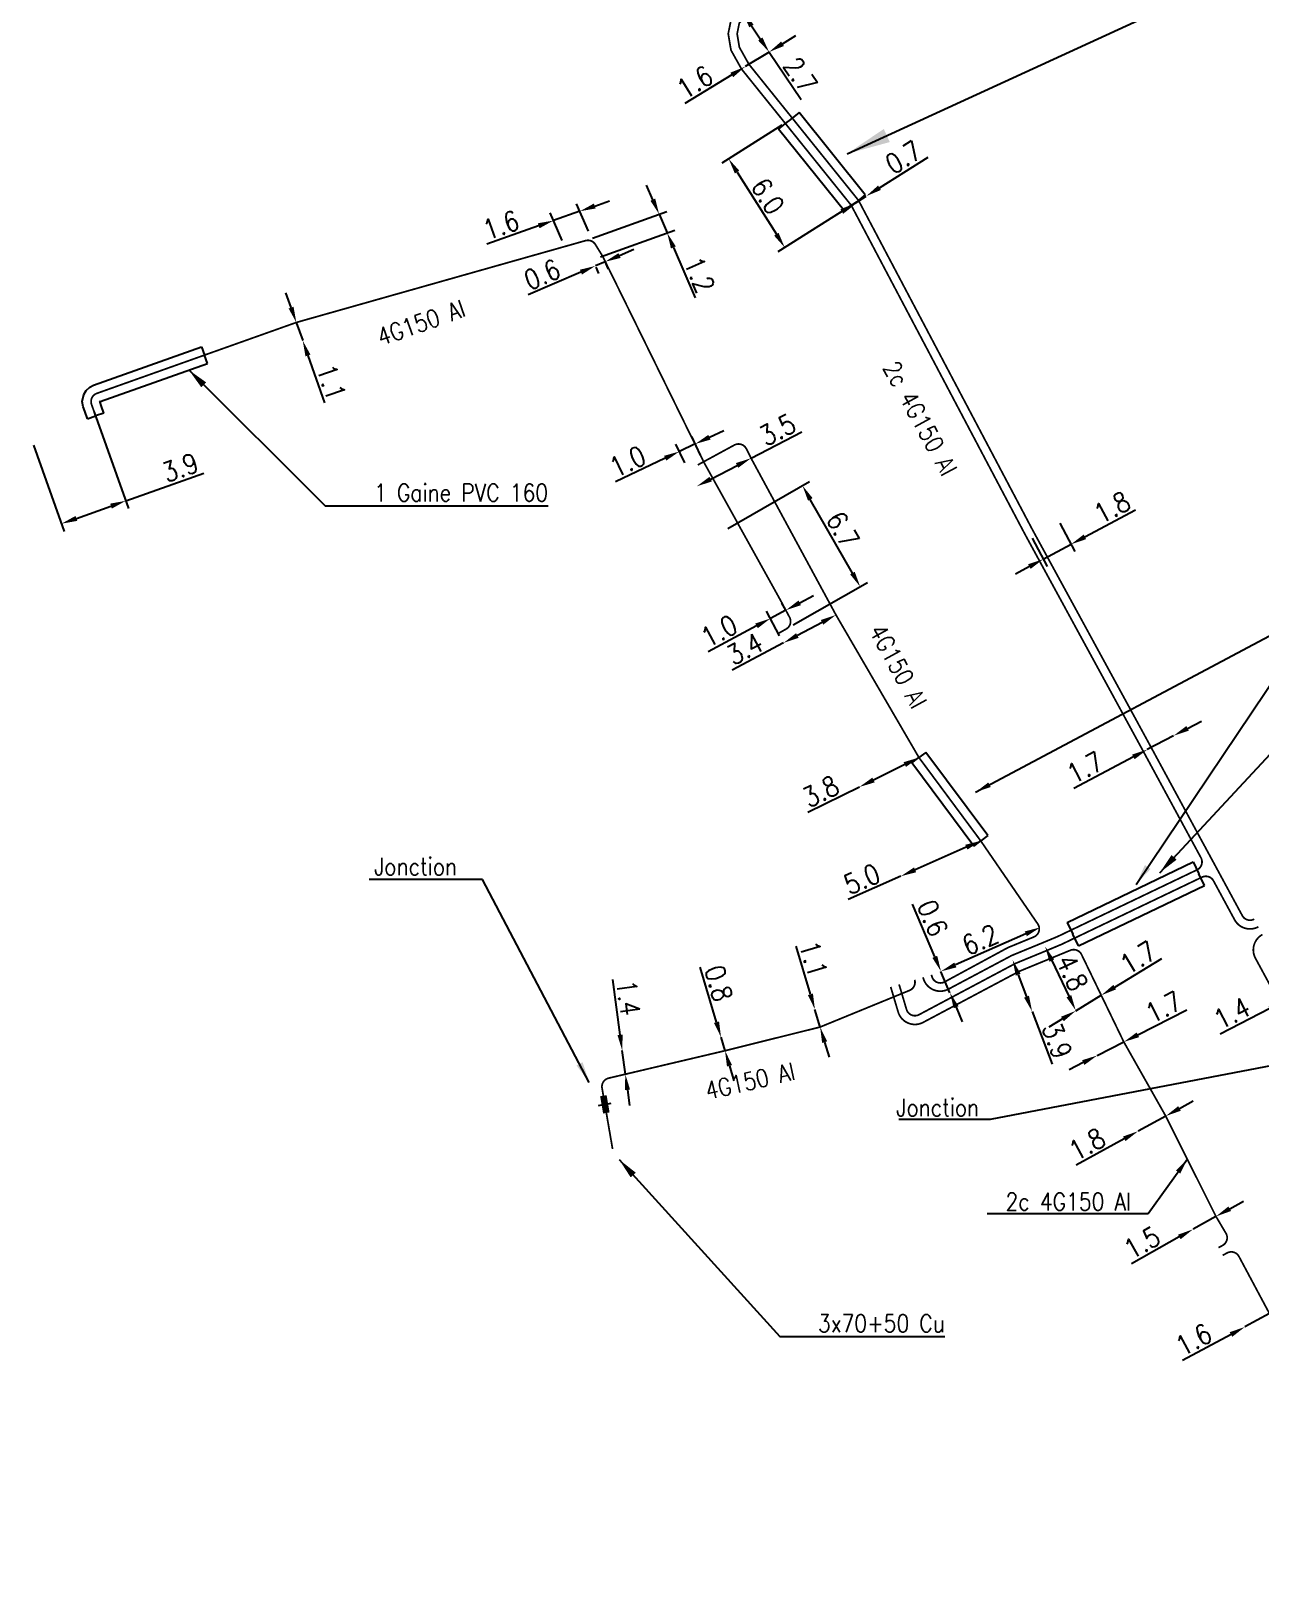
# Model space of a CAD drawing. Header units: millimetres. Extents: x 184994 to 186004, y 128000 to 129009.
# Drawn here: x 185249.5 to 185319.7, y 128114.7 to 128202.7 of the extents above; entities that cross this region are included whole.
import ezdxf
from ezdxf.enums import TextEntityAlignment as Align

# ---------------------------------------------------------------- set-up
doc = ezdxf.new("R2010")
doc.units = ezdxf.units.MM
doc.header["$PDMODE"] = 34
doc.linetypes.add('B_ST_Al', pattern=[2000, 1000, 1000])
doc.layers.get('0').update_dxf_attribs({"linetype": 'CONTINUOUS'})
doc.layers.get('Defpoints').update_dxf_attribs({"linetype": 'CONTINUOUS'})
for name, color, linetype in [('B_100', 3, 'CONTINUOUS'), ('B_110', 1, 'CONTINUOUS'), ('B_300', 7, 'CONTINUOUS'), ('B_400', 7, 'CONTINUOUS'), ('B_420', 7, 'CONTINUOUS')]:
    doc.layers.add(name, color=color, linetype=linetype)
doc.styles.get("Standard").update_dxf_attribs({"font": 'romans.shx', "width": 0.85})
doc.dimstyles.get("Standard").update_dxf_attribs({"dimtxt": 1.5, "dimasz": 1.2, "dimexe": 0.625, "dimexo": 0.625, "dimgap": 0.25, "dimtad": 1, "dimdec": 1, "dimzin": 0, "dimdsep": 46, "dimtxsty": 'Standard', "dimcen": -0.5, "dimadec": 0, "dimazin": 0, "dimtfac": 1, "dimtdec": 1, "dimtmove": 0, "dimatfit": 3, "dimfxl": 0, "dimtolj": 1, "dimtzin": 0, "dimarcsym": 0})

# ---------------------------------------------------------------- blocks, each defined once
blk = doc.blocks.new('*D387')
at = {"layer": 'B_110', "color": 0, "linetype": 'Continuous', "lineweight": -2, "transparency": 16777216}
for p, q in [((185253.11, 128180.885), (185255.068, 128175.381)), ((185249.636, 128179.013), (185251.393, 128174.074)), ((185254.91, 128175.822), (185259.367, 128177.407)), ((185252.084, 128174.817), (185254.062, 128175.521))]:
    blk.add_line(p, q, dxfattribs=at)
at = {"layer": 'B_110', "color": 0, "linetype": 'Continuous', "transparency": 16777216}
for points in [[(185254.012, 128175.662), (185254.113, 128175.379), (185254.91, 128175.822)], [(185252.034, 128174.958), (185252.134, 128174.676), (185251.236, 128174.515)]]:
    blk.add_solid(points, dxfattribs=at)
at = {"layer": 'Defpoints', "color": 0, "linetype": 'Continuous', "transparency": 16777216}
for p in [(185252.952, 128181.327), (185249.479, 128179.455), (185251.236, 128174.515)]:
    blk.add_point(p, dxfattribs=at)
at = {"layer": 'B_110', "color": 0, "linetype": 'Continuous', "transparency": 16777216, "insert": (185258.016, 128177.723), "char_height": 1.125, "attachment_point": 5, "rotation": 19.57952}
blk.add_mtext('\\A1;3.9', dxfattribs=at)
blk = doc.blocks.new('*D388')
at = {"layer": 'B_110', "color": 0, "linetype": 'Continuous', "lineweight": -2, "transparency": 16777216}
for p, q in [((185264.352, 128186.868), (185264.053, 128187.716)), ((185264.651, 128186.019), (185265.017, 128184.981)), ((185265.316, 128184.133), (185266.27, 128181.427))]:
    blk.add_line(p, q, dxfattribs=at)
at = {"layer": 'B_110', "color": 0, "linetype": 'Continuous', "transparency": 16777216}
for points in [[(185264.494, 128186.918), (185264.211, 128186.818), (185264.651, 128186.019)], [(185265.458, 128184.183), (185265.175, 128184.083), (185265.017, 128184.981)]]:
    blk.add_solid(points, dxfattribs=at)
at = {"layer": 'Defpoints', "color": 0, "linetype": 'Continuous', "transparency": 16777216}
for p in [(185264.651, 128186.019), (185265.017, 128184.981), (185265.017, 128184.981)]:
    blk.add_point(p, dxfattribs=at)
at = {"layer": 'B_110', "color": 0, "linetype": 'Continuous', "transparency": 16777216, "insert": (185266.65, 128182.605), "char_height": 1.125, "attachment_point": 5, "rotation": 289.42126}
blk.add_mtext('\\A1;1.1', dxfattribs=at)
blk = doc.blocks.new('*D389')
at = {"layer": 'B_110', "color": 0, "linetype": 'Continuous', "lineweight": -2, "transparency": 16777216}
for p, q in [((185285.024, 128193.039), (185284.669, 128193.866)), ((185281.567, 128190.841), (185285.822, 128192.371)), ((185285.38, 128192.212), (185285.842, 128191.137)), ((185282.03, 128189.766), (185286.284, 128191.296)), ((185286.197, 128190.31), (185287.438, 128187.424))]:
    blk.add_line(p, q, dxfattribs=at)
at = {"layer": 'B_110', "color": 0, "linetype": 'Continuous', "transparency": 16777216}
for points in [[(185285.162, 128193.098), (185284.886, 128192.979), (185285.38, 128192.212)], [(185286.335, 128190.369), (185286.059, 128190.251), (185285.842, 128191.137)]]:
    blk.add_solid(points, dxfattribs=at)
at = {"layer": 'Defpoints', "color": 0, "linetype": 'Continuous', "transparency": 16777216}
for p in [(185281.125, 128190.682), (185285.842, 128191.137), (185281.588, 128189.607)]:
    blk.add_point(p, dxfattribs=at)
at = {"layer": 'B_110', "color": 0, "linetype": 'Continuous', "transparency": 16777216, "insert": (185287.685, 128188.75), "char_height": 1.125, "attachment_point": 5, "rotation": 293.26343}
blk.add_mtext('\\A1;1.2', dxfattribs=at)
blk = doc.blocks.new('*D390')
at = {"layer": 'B_110', "color": 0, "linetype": 'Continuous', "lineweight": -2, "transparency": 16777216}
for p, q in [((185281.705, 128192.677), (185282.554, 128192.976)), ((185279.841, 128190.705), (185279.161, 128192.277)), ((185280.857, 128192.378), (185279.348, 128191.846)), ((185281.35, 128191.237), (185280.67, 128192.809)), ((185278.499, 128191.547), (185275.536, 128190.502))]:
    blk.add_line(p, q, dxfattribs=at)
at = {"layer": 'B_110', "color": 0, "linetype": 'Continuous', "transparency": 16777216}
for points in [[(185281.656, 128192.819), (185281.755, 128192.536), (185280.857, 128192.378)], [(185278.449, 128191.688), (185278.549, 128191.405), (185279.348, 128191.846)]]:
    blk.add_solid(points, dxfattribs=at)
at = {"layer": 'Defpoints', "color": 0, "linetype": 'Continuous', "transparency": 16777216}
for p in [(185279.348, 128191.846), (185281.536, 128190.806), (185280.027, 128190.274)]:
    blk.add_point(p, dxfattribs=at)
at = {"layer": 'B_110', "color": 0, "linetype": 'Continuous', "transparency": 16777216, "insert": (185276.344, 128191.582), "char_height": 1.125, "attachment_point": 5, "rotation": 19.42126}
blk.add_mtext('\\A1;1.6', dxfattribs=at)
blk = doc.blocks.new('*D391')
at = {"layer": 'B_110', "color": 0, "linetype": 'Continuous', "lineweight": -2, "transparency": 16777216}
for p, q in [((185282.292, 128189.489), (185281.74, 128189.252)), ((185283.118, 128189.845), (185283.945, 128190.2)), ((185280.914, 128188.896), (185277.902, 128187.601)), ((185281.773, 128189.177), (185281.926, 128188.821)), ((185282.324, 128189.414), (185282.477, 128189.058))]:
    blk.add_line(p, q, dxfattribs=at)
at = {"layer": 'B_110', "color": 0, "linetype": 'Continuous', "transparency": 16777216}
for points in [[(185283.059, 128189.982), (185283.178, 128189.707), (185282.292, 128189.489)], [(185280.854, 128189.034), (185280.973, 128188.759), (185281.74, 128189.252)]]:
    blk.add_solid(points, dxfattribs=at)
at = {"layer": 'Defpoints', "color": 0, "linetype": 'Continuous', "transparency": 16777216}
for p in [(185281.588, 128189.607), (185282.139, 128189.844), (185281.74, 128189.252)]:
    blk.add_point(p, dxfattribs=at)
at = {"layer": 'B_110', "color": 0, "linetype": 'Continuous', "transparency": 16777216, "insert": (185278.698, 128188.76), "char_height": 1.125, "attachment_point": 5, "rotation": 23.27044}
blk.add_mtext('\\A1;0.6', dxfattribs=at)
blk = doc.blocks.new('*D392')
at = {"layer": 'B_110', "color": 0, "linetype": 'Continuous', "lineweight": -2, "transparency": 16777216}
for p, q in [((185288.258, 128179.459), (185289.071, 128179.845)), ((185286.846, 128178.002), (185286.34, 128179.068)), ((185287.445, 128179.073), (185286.541, 128178.644)), ((185287.75, 128178.431), (185287.244, 128179.497)), ((185285.728, 128178.259), (185282.89, 128176.911))]:
    blk.add_line(p, q, dxfattribs=at)
at = {"layer": 'B_110', "color": 0, "linetype": 'Continuous', "transparency": 16777216}
for points in [[(185288.194, 128179.595), (185288.322, 128179.324), (185287.445, 128179.073)], [(185285.664, 128178.394), (185285.793, 128178.123), (185286.541, 128178.644)]]:
    blk.add_solid(points, dxfattribs=at)
at = {"layer": 'Defpoints', "color": 0, "linetype": 'Continuous', "transparency": 16777216}
for p in [(185286.541, 128178.644), (185287.047, 128177.578), (185287.951, 128178.007)]:
    blk.add_point(p, dxfattribs=at)
at = {"layer": 'B_110', "color": 0, "linetype": 'Continuous', "transparency": 16777216, "insert": (185283.581, 128178.07), "char_height": 1.125, "attachment_point": 5, "rotation": 25.39016}
blk.add_mtext('\\A1;1.0', dxfattribs=at)
blk = doc.blocks.new('*D393')
at = {"layer": 'B_110', "color": 0, "linetype": 'Continuous', "lineweight": -2, "transparency": 16777216}
for p, q in [((185293.416, 128169.992), (185294.21, 128170.416)), ((185292.266, 128168.111), (185291.519, 128169.51)), ((185292.622, 128169.568), (185291.74, 128169.097)), ((185292.616, 128169.579), (185292.401, 128169.981)), ((185290.946, 128168.673), (185288.175, 128167.192))]:
    blk.add_line(p, q, dxfattribs=at)
at = {"layer": 'B_110', "color": 0, "linetype": 'Continuous', "transparency": 16777216}
for points in [[(185293.345, 128170.124), (185293.486, 128169.859), (185292.622, 128169.568)], [(185290.875, 128168.805), (185291.017, 128168.54), (185291.74, 128169.097)]]:
    blk.add_solid(points, dxfattribs=at)
at = {"layer": 'Defpoints', "color": 0, "linetype": 'Continuous', "transparency": 16777216}
for p in [(185291.74, 128169.097), (185292.836, 128169.166), (185292.487, 128167.698)]:
    blk.add_point(p, dxfattribs=at)
at = {"layer": 'B_110', "color": 0, "linetype": 'Continuous', "transparency": 16777216, "insert": (185288.81, 128168.382), "char_height": 1.125, "attachment_point": 5, "rotation": 28.10591}
blk.add_mtext('\\A1;1.0', dxfattribs=at)
blk = doc.blocks.new('*D394')
at = {"layer": 'B_110', "color": 0, "linetype": 'Continuous', "lineweight": -2, "transparency": 16777216}
for p, q in [((185289.302, 128174.246), (185293.981, 128176.919)), ((185296.427, 128171.694), (185294.021, 128175.905)), ((185293.05, 128168.729), (185297.28, 128171.145))]:
    blk.add_line(p, q, dxfattribs=at)
at = {"layer": 'B_110', "color": 0, "linetype": 'Continuous', "transparency": 16777216}
for points in [[(185294.151, 128175.98), (185293.891, 128175.831), (185293.574, 128176.687)], [(185296.557, 128171.768), (185296.296, 128171.62), (185296.873, 128170.912)]]:
    blk.add_solid(points, dxfattribs=at)
at = {"layer": 'Defpoints', "color": 0, "linetype": 'Continuous', "transparency": 16777216}
for p in [(185293.574, 128176.687), (185288.895, 128174.013), (185292.643, 128168.496)]:
    blk.add_point(p, dxfattribs=at)
at = {"layer": 'B_110', "color": 0, "linetype": 'Continuous', "transparency": 16777216, "insert": (185295.875, 128174.172), "char_height": 1.125, "attachment_point": 5, "rotation": 299.73771}
blk.add_mtext('\\A1;6.7', dxfattribs=at)
blk = doc.blocks.new('*D444')
at = {"layer": 'B_100', "color": 0, "linetype": 'Continuous', "lineweight": -2, "transparency": 16777216}
for p, q in [((185321.05, 128129.782), (185321.842, 128130.209)), ((185320.258, 128129.354), (185318.85, 128128.593)), ((185318.059, 128128.165), (185315.294, 128126.672))]:
    blk.add_line(p, q, dxfattribs=at)
at = {"layer": 'B_100', "color": 0, "linetype": 'Continuous', "transparency": 16777216}
for points in [[(185320.979, 128129.913), (185321.121, 128129.65), (185320.258, 128129.354)], [(185317.987, 128128.297), (185318.13, 128128.033), (185318.85, 128128.593)]]:
    blk.add_solid(points, dxfattribs=at)
at = {"layer": 'Defpoints', "color": 0, "linetype": 'Continuous', "transparency": 16777216}
for p in [(185320.258, 128129.354), (185318.85, 128128.593), (185318.85, 128128.593)]:
    blk.add_point(p, dxfattribs=at)
at = {"layer": 'B_100', "color": 0, "linetype": 'Continuous', "transparency": 16777216, "insert": (185315.924, 128127.864), "char_height": 1.125, "attachment_point": 5, "rotation": 28.38352}
blk.add_mtext('\\A1;1.6', dxfattribs=at)
blk = doc.blocks.new('*D452')
at = {"layer": 'B_100', "color": 0, "linetype": 'Continuous', "lineweight": -2, "transparency": 16777216}
for p, q in [((185317.985, 128135.351), (185318.77, 128135.791)), ((185317.2, 128134.912), (185315.891, 128134.178)), ((185315.106, 128133.739), (185312.365, 128132.203))]:
    blk.add_line(p, q, dxfattribs=at)
at = {"layer": 'B_100', "color": 0, "linetype": 'Continuous', "transparency": 16777216}
for points in [[(185317.911, 128135.482), (185318.058, 128135.221), (185317.2, 128134.912)], [(185315.032, 128133.869), (185315.179, 128133.608), (185315.891, 128134.178)]]:
    blk.add_solid(points, dxfattribs=at)
at = {"layer": 'Defpoints', "color": 0, "linetype": 'Continuous', "transparency": 16777216}
for p in [(185315.891, 128134.178), (185317.2, 128134.912), (185317.2, 128134.912)]:
    blk.add_point(p, dxfattribs=at)
at = {"layer": 'B_100', "color": 0, "linetype": 'Continuous', "transparency": 16777216, "insert": (185312.976, 128133.405), "char_height": 1.125, "attachment_point": 5, "rotation": 29.25917}
blk.add_mtext('\\A1;1.5', dxfattribs=at)
blk = doc.blocks.new('*D453')
at = {"layer": 'B_100', "color": 0, "linetype": 'Continuous', "lineweight": -2, "transparency": 16777216}
for p, q in [((185315.117, 128141.085), (185315.906, 128141.518)), ((185314.328, 128140.651), (185312.75, 128139.785)), ((185311.961, 128139.352), (185309.207, 128137.839))]:
    blk.add_line(p, q, dxfattribs=at)
at = {"layer": 'B_100', "color": 0, "linetype": 'Continuous', "transparency": 16777216}
for points in [[(185315.044, 128141.216), (185315.189, 128140.953), (185314.328, 128140.651)], [(185311.889, 128139.483), (185312.033, 128139.22), (185312.75, 128139.785)]]:
    blk.add_solid(points, dxfattribs=at)
at = {"layer": 'Defpoints', "color": 0, "linetype": 'Continuous', "transparency": 16777216}
for p in [(185314.328, 128140.651), (185312.75, 128139.785), (185312.75, 128139.785)]:
    blk.add_point(p, dxfattribs=at)
at = {"layer": 'B_100', "color": 0, "linetype": 'Continuous', "transparency": 16777216, "insert": (185309.829, 128139.036), "char_height": 1.125, "attachment_point": 5, "rotation": 28.77205}
blk.add_mtext('\\A1;1.8', dxfattribs=at)
blk = doc.blocks.new('*D454')
at = {"layer": 'B_100', "color": 0, "linetype": 'Continuous', "lineweight": -2, "transparency": 16777216}
for p, q in [((185312.736, 128145.296), (185315.537, 128146.721)), ((185310.419, 128144.117), (185311.934, 128144.888)), ((185309.617, 128143.709), (185308.815, 128143.3))]:
    blk.add_line(p, q, dxfattribs=at)
at = {"layer": 'B_100', "color": 0, "linetype": 'Continuous', "transparency": 16777216}
for points in [[(185312.668, 128145.429), (185312.804, 128145.162), (185311.934, 128144.888)], [(185309.549, 128143.842), (185309.685, 128143.575), (185310.419, 128144.117)]]:
    blk.add_solid(points, dxfattribs=at)
at = {"layer": 'Defpoints', "color": 0, "linetype": 'Continuous', "transparency": 16777216}
for p in [(185311.934, 128144.888), (185310.419, 128144.117), (185310.419, 128144.117)]:
    blk.add_point(p, dxfattribs=at)
at = {"layer": 'B_100', "color": 0, "linetype": 'Continuous', "transparency": 16777216, "insert": (185314.197, 128146.881), "char_height": 1.125, "attachment_point": 5, "rotation": 26.96759}
blk.add_mtext('\\A1;1.7', dxfattribs=at)
blk = doc.blocks.new('*D455')
at = {"layer": 'B_100', "color": 0, "linetype": 'Continuous', "lineweight": -2, "transparency": 16777216}
for p, q in [((185311.414, 128148.022), (185314.098, 128149.655)), ((185309.193, 128146.669), (185310.645, 128147.553)), ((185310.889, 128147.153), (185310.889, 128147.153)), ((185308.425, 128146.201), (185307.656, 128145.733))]:
    blk.add_line(p, q, dxfattribs=at)
at = {"layer": 'B_100', "color": 0, "linetype": 'Continuous', "transparency": 16777216}
for points in [[(185311.336, 128148.15), (185311.492, 128147.893), (185310.645, 128147.553)], [(185308.347, 128146.329), (185308.503, 128146.073), (185309.193, 128146.669)]]:
    blk.add_solid(points, dxfattribs=at)
at = {"layer": 'Defpoints', "color": 0, "linetype": 'Continuous', "transparency": 16777216}
for p in [(185310.645, 128147.553), (185309.193, 128146.669), (185309.193, 128146.669)]:
    blk.add_point(p, dxfattribs=at)
at = {"layer": 'B_100', "color": 0, "linetype": 'Continuous', "transparency": 16777216, "insert": (185312.75, 128149.713), "char_height": 1.125, "attachment_point": 5, "rotation": 31.33573}
blk.add_mtext('\\A1;1.7', dxfattribs=at)
blk = doc.blocks.new('*D456')
at = {"layer": 'B_110', "color": 0, "linetype": 'Continuous', "lineweight": -2, "transparency": 16777216}
for p, q in [((185302.934, 128156.021), (185300.008, 128154.725)), ((185299.185, 128154.36), (185296.187, 128153.032))]:
    blk.add_line(p, q, dxfattribs=at)
at = {"layer": 'B_110', "color": 0, "linetype": 'Continuous', "transparency": 16777216}
for points in [[(185302.873, 128156.158), (185302.994, 128155.884), (185303.757, 128156.385)], [(185299.947, 128154.862), (185300.069, 128154.588), (185299.185, 128154.36)]]:
    blk.add_solid(points, dxfattribs=at)
at = {"layer": 'Defpoints', "color": 0, "linetype": 'Continuous', "transparency": 16777216}
for p in [(185303.757, 128156.385), (185299.185, 128154.36), (185299.185, 128154.36)]:
    blk.add_point(p, dxfattribs=at)
at = {"layer": 'B_110', "color": 0, "linetype": 'Continuous', "transparency": 16777216, "insert": (185296.971, 128154.2), "char_height": 1.125, "attachment_point": 5, "rotation": 23.89423}
blk.add_mtext('\\A1;5.0', dxfattribs=at)
blk = doc.blocks.new('*D457')
at = {"layer": 'B_110', "color": 0, "linetype": 'Continuous', "lineweight": -2, "transparency": 16777216}
for p, q in [((185299.421, 128160.747), (185297.629, 128159.86)), ((185296.822, 128159.462), (185293.883, 128158.009))]:
    blk.add_line(p, q, dxfattribs=at)
at = {"layer": 'B_110', "color": 0, "linetype": 'Continuous', "transparency": 16777216}
for points in [[(185299.355, 128160.881), (185299.488, 128160.612), (185300.228, 128161.146)], [(185297.562, 128159.995), (185297.695, 128159.726), (185296.822, 128159.462)]]:
    blk.add_solid(points, dxfattribs=at)
at = {"layer": 'Defpoints', "color": 0, "linetype": 'Continuous', "transparency": 16777216}
for p in [(185300.228, 128161.146), (185296.822, 128159.462), (185296.822, 128159.462)]:
    blk.add_point(p, dxfattribs=at)
at = {"layer": 'B_110', "color": 0, "linetype": 'Continuous', "transparency": 16777216, "insert": (185294.617, 128159.208), "char_height": 1.125, "attachment_point": 5, "rotation": 26.30741}
blk.add_mtext('\\A1;3.8', dxfattribs=at)
blk = doc.blocks.new('*D458')
at = {"layer": 'B_110', "color": 0, "linetype": 'Continuous', "lineweight": -2, "transparency": 16777216}
for p, q in [((185294.692, 128168.876), (185293.281, 128168.122)), ((185292.487, 128167.698), (185289.555, 128166.132))]:
    blk.add_line(p, q, dxfattribs=at)
at = {"layer": 'B_110', "color": 0, "linetype": 'Continuous', "transparency": 16777216}
for points in [[(185294.621, 128169.008), (185294.763, 128168.743), (185295.486, 128169.3)], [(185293.21, 128168.254), (185293.351, 128167.989), (185292.487, 128167.698)]]:
    blk.add_solid(points, dxfattribs=at)
at = {"layer": 'Defpoints', "color": 0, "linetype": 'Continuous', "transparency": 16777216}
for p in [(185295.486, 128169.3), (185292.487, 128167.698), (185292.487, 128167.698)]:
    blk.add_point(p, dxfattribs=at)
at = {"layer": 'B_110', "color": 0, "linetype": 'Continuous', "transparency": 16777216, "insert": (185290.271, 128167.364), "char_height": 1.125, "attachment_point": 5, "rotation": 28.10591}
blk.add_mtext('\\A1;3.4', dxfattribs=at)
blk = doc.blocks.new('*D459')
at = {"layer": 'B_110', "color": 0, "linetype": 'Continuous', "lineweight": -2, "transparency": 16777216}
blk.add_line((185306.331, 128151.069), (185302.309, 128149.287), dxfattribs=at)
at = {"layer": 'B_110', "color": 0, "linetype": 'Continuous', "transparency": 16777216}
for points in [[(185306.271, 128151.206), (185306.392, 128150.932), (185307.154, 128151.434)], [(185302.248, 128149.424), (185302.369, 128149.15), (185301.486, 128148.922)]]:
    blk.add_solid(points, dxfattribs=at)
at = {"layer": 'Defpoints', "color": 0, "linetype": 'Continuous', "transparency": 16777216}
for p in [(185307.154, 128151.434), (185301.486, 128148.922), (185301.486, 128148.922)]:
    blk.add_point(p, dxfattribs=at)
at = {"layer": 'B_110', "color": 0, "linetype": 'Continuous', "transparency": 16777216, "insert": (185303.728, 128150.736), "char_height": 1.125, "attachment_point": 5, "rotation": 23.89423}
blk.add_mtext('\\A1;6.2', dxfattribs=at)
blk = doc.blocks.new('*D460')
at = {"layer": 'B_110', "color": 0, "linetype": 'Continuous', "lineweight": -2, "transparency": 16777216}
for p, q in [((185290.635, 128178.26), (185293.545, 128179.77)), ((185288.327, 128177.063), (185289.836, 128177.846))]:
    blk.add_line(p, q, dxfattribs=at)
at = {"layer": 'B_110', "color": 0, "linetype": 'Continuous', "transparency": 16777216}
for points in [[(185289.767, 128177.979), (185289.905, 128177.713), (185290.635, 128178.26)], [(185288.258, 128177.196), (185288.396, 128176.93), (185287.528, 128176.649)]]:
    blk.add_solid(points, dxfattribs=at)
at = {"layer": 'Defpoints', "color": 0, "linetype": 'Continuous', "transparency": 16777216}
for p in [(185290.635, 128178.26), (185290.635, 128178.26), (185287.528, 128176.649)]:
    blk.add_point(p, dxfattribs=at)
at = {"layer": 'B_110', "color": 0, "linetype": 'Continuous', "transparency": 16777216, "insert": (185292.144, 128179.888), "char_height": 1.125, "attachment_point": 5, "rotation": 27.41708}
blk.add_mtext('\\A1;3.5', dxfattribs=at)
blk = doc.blocks.new('*D461')
at = {"layer": 'B_110', "color": 0, "linetype": 'Continuous', "lineweight": -2, "transparency": 16777216}
for p, q in [((185301.135, 128149.751), (185299.858, 128152.771)), ((185302.002, 128147.703), (185301.486, 128148.922)), ((185302.352, 128146.874), (185302.703, 128146.045))]:
    blk.add_line(p, q, dxfattribs=at)
at = {"layer": 'B_110', "color": 0, "linetype": 'Continuous', "transparency": 16777216}
for points in [[(185301.273, 128149.81), (185300.997, 128149.693), (185301.486, 128148.922)], [(185302.49, 128146.933), (185302.214, 128146.816), (185302.002, 128147.703)]]:
    blk.add_solid(points, dxfattribs=at)
at = {"layer": 'Defpoints', "color": 0, "linetype": 'Continuous', "transparency": 16777216}
for p in [(185301.486, 128148.922), (185301.486, 128148.922), (185302.002, 128147.703)]:
    blk.add_point(p, dxfattribs=at)
at = {"layer": 'B_110', "color": 0, "linetype": 'Continuous', "transparency": 16777216, "insert": (185301.012, 128151.968), "char_height": 1.125, "attachment_point": 5, "rotation": 292.93263}
blk.add_mtext('\\A1;0.6', dxfattribs=at)
blk = doc.blocks.new('*D462')
at = {"layer": 'B_110', "color": 0, "linetype": 'Continuous', "lineweight": -2, "transparency": 16777216}
for p, q in [((185305.899, 128148.732), (185306.375, 128147.475)), ((185306.694, 128146.633), (185307.838, 128143.609))]:
    blk.add_line(p, q, dxfattribs=at)
at = {"layer": 'B_110', "color": 0, "linetype": 'Continuous', "transparency": 16777216}
for points in [[(185306.039, 128148.786), (185305.759, 128148.679), (185305.58, 128149.574)], [(185306.515, 128147.528), (185306.235, 128147.422), (185306.694, 128146.633)]]:
    blk.add_solid(points, dxfattribs=at)
at = {"layer": 'Defpoints', "color": 0, "linetype": 'Continuous', "transparency": 16777216}
for p in [(185305.58, 128149.574), (185305.58, 128149.574), (185306.694, 128146.633)]:
    blk.add_point(p, dxfattribs=at)
at = {"layer": 'B_110', "color": 0, "linetype": 'Continuous', "transparency": 16777216, "insert": (185308.127, 128144.966), "char_height": 1.125, "attachment_point": 5, "rotation": 290.73422}
blk.add_mtext('\\A1;3.9', dxfattribs=at)
blk = doc.blocks.new('*D463')
at = {"layer": 'B_110', "color": 0, "linetype": 'Continuous', "lineweight": -2, "transparency": 16777216}
blk.add_line((185307.821, 128149.538), (185308.796, 128147.504), dxfattribs=at)
at = {"layer": 'B_110', "color": 0, "linetype": 'Continuous', "transparency": 16777216}
for points in [[(185307.957, 128149.603), (185307.686, 128149.473), (185307.433, 128150.35)], [(185308.931, 128147.568), (185308.66, 128147.439), (185309.184, 128146.692)]]:
    blk.add_solid(points, dxfattribs=at)
at = {"layer": 'Defpoints', "color": 0, "linetype": 'Continuous', "transparency": 16777216}
for p in [(185307.433, 128150.35), (185309.184, 128146.692), (185309.184, 128146.692)]:
    blk.add_point(p, dxfattribs=at)
at = {"layer": 'B_110', "color": 0, "linetype": 'Continuous', "transparency": 16777216, "insert": (185308.985, 128148.845), "char_height": 1.125, "attachment_point": 5, "rotation": 295.58628}
blk.add_mtext('\\A1;4.8', dxfattribs=at)
blk = doc.blocks.new('*D464')
at = {"layer": 'B_100', "color": 0, "linetype": 'Continuous', "lineweight": -2, "transparency": 16777216}
for p, q in [((185323.111, 128148.276), (185323.91, 128148.69)), ((185322.312, 128147.862), (185321.069, 128147.218)), ((185320.27, 128146.804), (185317.44, 128145.337))]:
    blk.add_line(p, q, dxfattribs=at)
at = {"layer": 'B_100', "color": 0, "linetype": 'Continuous', "transparency": 16777216}
for points in [[(185323.042, 128148.409), (185323.18, 128148.143), (185322.312, 128147.862)], [(185320.201, 128146.937), (185320.339, 128146.67), (185321.069, 128147.218)]]:
    blk.add_solid(points, dxfattribs=at)
at = {"layer": 'Defpoints', "color": 0, "linetype": 'Continuous', "transparency": 16777216}
for p in [(185322.312, 128147.862), (185321.069, 128147.218), (185321.069, 128147.218)]:
    blk.add_point(p, dxfattribs=at)
at = {"layer": 'B_100', "color": 0, "linetype": 'Continuous', "transparency": 16777216, "insert": (185318.11, 128146.529), "char_height": 1.125, "attachment_point": 5, "rotation": 27.39106}
blk.add_mtext('\\A1;1.4', dxfattribs=at)
blk = doc.blocks.new('*D469')
at = {"layer": 'B_100', "color": 0, "linetype": 'Continuous', "lineweight": -2, "transparency": 16777216}
for p, q in [((185315.577, 128162.815), (185316.373, 128163.235)), ((185314.781, 128162.396), (185313.277, 128161.603)), ((185312.481, 128161.184), (185309.069, 128159.386))]:
    blk.add_line(p, q, dxfattribs=at)
at = {"layer": 'B_100', "color": 0, "linetype": 'Continuous', "transparency": 16777216}
for points in [[(185315.507, 128162.948), (185315.647, 128162.683), (185314.781, 128162.396)], [(185312.411, 128161.316), (185312.551, 128161.051), (185313.277, 128161.603)]]:
    blk.add_solid(points, dxfattribs=at)
at = {"layer": 'Defpoints', "color": 0, "linetype": 'Continuous', "transparency": 16777216}
for p in [(185314.781, 128162.396), (185314.781, 128162.396), (185313.277, 128161.603)]:
    blk.add_point(p, dxfattribs=at)
at = {"layer": 'B_100', "color": 0, "linetype": 'Continuous', "transparency": 16777216, "insert": (185309.711, 128160.572), "char_height": 1.125, "attachment_point": 5, "rotation": 27.78632}
blk.add_mtext('\\A1;1.7', dxfattribs=at)
blk = doc.blocks.new('*D470')
at = {"layer": 'B_100', "color": 0, "linetype": 'Continuous', "lineweight": -2, "transparency": 16777216}
for p, q in [((185308.276, 128174.538), (185309.14, 128172.925)), ((185309.712, 128173.763), (185312.604, 128175.313)), ((185306.689, 128173.688), (185307.553, 128172.075)), ((185307.332, 128172.488), (185308.918, 128173.338)), ((185306.538, 128172.063), (185305.745, 128171.638))]:
    blk.add_line(p, q, dxfattribs=at)
at = {"layer": 'B_100', "color": 0, "linetype": 'Continuous', "transparency": 16777216}
for points in [[(185309.641, 128173.895), (185309.782, 128173.631), (185308.918, 128173.338)], [(185306.467, 128172.195), (185306.609, 128171.931), (185307.332, 128172.488)]]:
    blk.add_solid(points, dxfattribs=at)
at = {"layer": 'Defpoints', "color": 0, "linetype": 'Continuous', "transparency": 16777216}
for p in [(185308.054, 128174.951), (185306.468, 128174.101), (185308.918, 128173.338)]:
    blk.add_point(p, dxfattribs=at)
at = {"layer": 'B_100', "color": 0, "linetype": 'Continuous', "transparency": 16777216, "insert": (185311.261, 128175.444), "char_height": 1.125, "attachment_point": 5, "rotation": 28.18158}
blk.add_mtext('\\A1;1.8', dxfattribs=at)
blk = doc.blocks.new('*D471')
at = {"layer": 'B_100', "color": 0, "linetype": 'Continuous', "lineweight": -2, "transparency": 16777216}
for p, q in [((185297.974, 128193.719), (185300.746, 128195.47)), ((185296.579, 128192.838), (185297.213, 128193.239)), ((185295.818, 128192.358), (185295.057, 128191.877))]:
    blk.add_line(p, q, dxfattribs=at)
at = {"layer": 'B_100', "color": 0, "linetype": 'Continuous', "transparency": 16777216}
for points in [[(185297.894, 128193.846), (185298.054, 128193.592), (185297.213, 128193.239)], [(185295.737, 128192.484), (185295.898, 128192.231), (185296.579, 128192.838)]]:
    blk.add_solid(points, dxfattribs=at)
at = {"layer": 'Defpoints', "color": 0, "linetype": 'Continuous', "transparency": 16777216}
for p in [(185297.213, 128193.239), (185297.213, 128193.239), (185296.579, 128192.838)]:
    blk.add_point(p, dxfattribs=at)
at = {"layer": 'B_100', "color": 0, "linetype": 'Continuous', "transparency": 16777216, "insert": (185299.34, 128195.469), "char_height": 1.125, "attachment_point": 5, "rotation": 32.27508}
blk.add_mtext('\\A1;0.7', dxfattribs=at)
blk = doc.blocks.new('*D472')
at = {"layer": 'B_100', "color": 0, "linetype": 'Continuous', "lineweight": -2, "transparency": 16777216}
for p, q in [((185292.433, 128201.951), (185293.2, 128202.422)), ((185291.666, 128201.48), (185290.302, 128200.643)), ((185289.535, 128200.172), (185286.858, 128198.528))]:
    blk.add_line(p, q, dxfattribs=at)
at = {"layer": 'B_100', "color": 0, "linetype": 'Continuous', "transparency": 16777216}
for points in [[(185292.355, 128202.079), (185292.511, 128201.823), (185291.666, 128201.48)], [(185289.457, 128200.3), (185289.614, 128200.044), (185290.302, 128200.643)]]:
    blk.add_solid(points, dxfattribs=at)
at = {"layer": 'Defpoints', "color": 0, "linetype": 'Continuous', "transparency": 16777216}
for p in [(185291.666, 128201.48), (185291.666, 128201.48), (185290.302, 128200.643)]:
    blk.add_point(p, dxfattribs=at)
at = {"layer": 'B_100', "color": 0, "linetype": 'Continuous', "transparency": 16777216, "insert": (185287.421, 128199.754), "char_height": 1.125, "attachment_point": 5, "rotation": 31.54259}
blk.add_mtext('\\A1;1.6', dxfattribs=at)
blk = doc.blocks.new('*D473')
at = {"layer": 'B_100', "color": 0, "linetype": 'Continuous', "lineweight": -2, "transparency": 16777216}
for p, q in [((185290.661, 128202.973), (185291.163, 128202.227)), ((185291.666, 128201.48), (185293.497, 128198.76))]:
    blk.add_line(p, q, dxfattribs=at)
at = {"layer": 'B_100', "color": 0, "linetype": 'Continuous', "transparency": 16777216}
for points in [[(185290.785, 128203.057), (185290.536, 128202.889), (185290.158, 128203.72)], [(185291.288, 128202.31), (185291.039, 128202.143), (185291.666, 128201.48)]]:
    blk.add_solid(points, dxfattribs=at)
at = {"layer": 'Defpoints', "color": 0, "linetype": 'Continuous', "transparency": 16777216}
for p in [(185290.158, 128203.72), (185291.666, 128201.48), (185291.666, 128201.48)]:
    blk.add_point(p, dxfattribs=at)
at = {"layer": 'B_100', "color": 0, "linetype": 'Continuous', "transparency": 16777216, "insert": (185293.455, 128200.165), "char_height": 1.125, "attachment_point": 5, "rotation": 303.9423}
blk.add_mtext('\\A1;2.7', dxfattribs=at)
blk = doc.blocks.new('*D481')
at = {"layer": 'B_100', "color": 0, "linetype": 'Continuous', "lineweight": -2, "transparency": 16777216}
for p, q in [((185292.396, 128197.293), (185288.96, 128195.123)), ((185289.837, 128194.613), (185292.08, 128191.062)), ((185296.816, 128192.988), (185292.164, 128190.05))]:
    blk.add_line(p, q, dxfattribs=at)
at = {"layer": 'B_100', "color": 0, "linetype": 'Continuous', "transparency": 16777216}
for points in [[(185289.964, 128194.693), (185289.71, 128194.533), (185289.357, 128195.374)], [(185292.207, 128191.142), (185291.953, 128190.981), (185292.561, 128190.301)]]:
    blk.add_solid(points, dxfattribs=at)
at = {"layer": 'Defpoints', "color": 0, "linetype": 'Continuous', "transparency": 16777216}
for p in [(185292.792, 128197.543), (185297.213, 128193.239), (185292.561, 128190.301)]:
    blk.add_point(p, dxfattribs=at)
at = {"layer": 'B_100', "color": 0, "linetype": 'Continuous', "transparency": 16777216, "insert": (185291.593, 128193.238), "char_height": 1.125, "attachment_point": 5, "rotation": 302.27508}
blk.add_mtext('\\A1;6.0', dxfattribs=at)
blk = doc.blocks.new('*D547')
at = {"layer": 'B_110', "color": 0, "linetype": 'Continuous', "lineweight": -2, "transparency": 16777216}
for p, q in [((185283.152, 128145.293), (185282.731, 128148.453)), ((185283.452, 128143.043), (185283.271, 128144.401)), ((185283.571, 128142.151), (185283.689, 128141.259))]:
    blk.add_line(p, q, dxfattribs=at)
at = {"layer": 'B_110', "color": 0, "linetype": 'Continuous', "transparency": 16777216}
for points in [[(185283.301, 128145.313), (185283.004, 128145.273), (185283.271, 128144.401)], [(185283.719, 128142.171), (185283.422, 128142.131), (185283.452, 128143.043)]]:
    blk.add_solid(points, dxfattribs=at)
at = {"layer": 'Defpoints', "color": 0, "linetype": 'Continuous', "transparency": 16777216}
for p in [(185283.271, 128144.401), (185283.271, 128144.401), (185283.452, 128143.043)]:
    blk.add_point(p, dxfattribs=at)
at = {"layer": 'B_110', "color": 0, "linetype": 'Continuous', "transparency": 16777216, "insert": (185283.626, 128147.418), "char_height": 1.125, "attachment_point": 5, "rotation": 277.5848}
blk.add_mtext('\\A1;1.4', dxfattribs=at)
blk = doc.blocks.new('*D548')
at = {"layer": 'B_110', "color": 0, "linetype": 'Continuous', "lineweight": -2, "transparency": 16777216}
for p, q in [((185288.663, 128146.016), (185287.729, 128149.159)), ((185289.147, 128144.386), (185288.919, 128145.153)), ((185289.403, 128143.523), (185289.659, 128142.661))]:
    blk.add_line(p, q, dxfattribs=at)
at = {"layer": 'B_110', "color": 0, "linetype": 'Continuous', "transparency": 16777216}
for points in [[(185288.806, 128146.058), (185288.519, 128145.973), (185288.919, 128145.153)], [(185289.547, 128143.566), (185289.259, 128143.481), (185289.147, 128144.386)]]:
    blk.add_solid(points, dxfattribs=at)
at = {"layer": 'Defpoints', "color": 0, "linetype": 'Continuous', "transparency": 16777216}
for p in [(185288.919, 128145.153), (185288.919, 128145.153), (185289.147, 128144.386)]:
    blk.add_point(p, dxfattribs=at)
at = {"layer": 'B_110', "color": 0, "linetype": 'Continuous', "transparency": 16777216, "insert": (185288.787, 128148.232), "char_height": 1.125, "attachment_point": 5, "rotation": 286.54668}
blk.add_mtext('\\A1;0.8', dxfattribs=at)
blk = doc.blocks.new('*D549')
at = {"layer": 'B_110', "color": 0, "linetype": 'Continuous', "lineweight": -2, "transparency": 16777216}
for p, q in [((185294.027, 128147.61), (185293.21, 128150.36)), ((185294.582, 128145.74), (185294.283, 128146.747)), ((185294.839, 128144.878), (185295.095, 128144.015))]:
    blk.add_line(p, q, dxfattribs=at)
at = {"layer": 'B_110', "color": 0, "linetype": 'Continuous', "transparency": 16777216}
for points in [[(185294.171, 128147.652), (185293.883, 128147.567), (185294.283, 128146.747)], [(185294.982, 128144.92), (185294.695, 128144.835), (185294.582, 128145.74)]]:
    blk.add_solid(points, dxfattribs=at)
at = {"layer": 'Defpoints', "color": 0, "linetype": 'Continuous', "transparency": 16777216}
for p in [(185294.283, 128146.747), (185294.283, 128146.747), (185294.582, 128145.74)]:
    blk.add_point(p, dxfattribs=at)
at = {"layer": 'B_110', "color": 0, "linetype": 'Continuous', "transparency": 16777216, "insert": (185294.209, 128149.63), "char_height": 1.125, "attachment_point": 5, "rotation": 286.54813}
blk.add_mtext('\\A1;1.1', dxfattribs=at)
blk = doc.blocks.new('B_300_04')
at = {"color": 0, "linetype": 'Continuous'}
blk.add_line((0, 0.375), (0, -0.375), dxfattribs=at)
blk.add_solid([(-0.5, 0.188), (-0.5, -0.188), (0.5, 0.188), (0.5, -0.188)], dxfattribs=at)
at = {"color": 0, "linetype": 'Continuous', "width": 0.75, "flags": 3}
for tag, p in [('DEF_LEG', (0, -4.25)), ('DEF_COUP', (0.041, -6.327)), ('DEF_TYPE', (0, -8.25))]:
    blk.add_attdef(tag, text='', height=1.2, dxfattribs=at).set_placement(p, align=Align.MIDDLE)

msp = doc.modelspace()

# ---------------------------------------------------------------- linework, layer by layer
at = {"layer": 'B_100', "linetype": 'B_ST_Al', "const_width": 0.1, "flags": 128}
for points in [[(185299.047, 128207.771, 0.33976), (185298.453, 128207.909), (185297.551, 128207.498), (185290.316, 128203.521), (185289.961, 128203.129), (185289.839, 128202.516), (185289.969, 128201.75), (185290.51, 128200.783), (185296.777, 128192.994), (185306.688, 128174.219), (185313.497, 128161.723), (185318.704, 128152.109, 0.414778), (185319.383, 128151.908), (185319.36, 128151.896)], [(185299.093, 128148.176), (185299.518, 128146.745, 0.474053), (185300.232, 128146.446), (185305.739, 128149.375), (185307.492, 128150.097), (185308.378, 128150.467), (185316.403, 128154.309, -0.399691), (185317.059, 128154.097), (185318.264, 128151.871, 0.414778), (185319.621, 128151.469), (185319.599, 128151.456)], [(185319.838, 128151.017), (185319.856, 128151.027, 0.41365), (185319.455, 128149.672), (185320.849, 128147.099), (185321.63, 128146.307), (185322.538, 128145.567), (185324.129, 128144.297), (185325.141, 128142.732, 0.420849), (185325.842, 128142.59), (185328.502, 128144.397), (185331.379, 128146.302)], [(185298.614, 128148.034), (185299.039, 128146.603, 0.474053), (185300.467, 128146.005), (185305.952, 128148.922), (185307.682, 128149.634), (185308.879, 128150.127, -0.396844), (185309.519, 128149.882), (185310.645, 128147.553), (185311.934, 128144.888), (185314.328, 128140.651), (185317.2, 128134.912), (185317.769, 128133.948, -0.424666), (185317.578, 128133.255), (185317.343, 128133.127)], [(185317.582, 128132.688), (185317.834, 128132.825, -0.416563), (185318.514, 128132.621), (185320.258, 128129.354), (185327.123, 128116.492), (185329.536, 128111.442), (185329.603, 128111.195), (185329.616, 128110.884), (185329.576, 128110.392), (185329.51, 128110.008), (185329.418, 128109.619), (185329.154, 128109.094), (185328.72, 128108.655), (185328.174, 128108.223), (185321.989, 128103.34), (185322.061, 128103.396, -0.404867), (185321.369, 128103.466), (185320.26, 128104.783)]]:
    msp.add_lwpolyline(points, format="xyb", dxfattribs=at)
at = {"layer": 'B_110', "linetype": 'B_ST_Al', "flags": 128}
for points in [[(185300.462, 128148.583, 0.1, 0.1, 0), (185300.462, 128148.583, 0.1, 0.1, 0), (185300.485, 128148.505, 0.1, 0.1, 0.474053), (185301.914, 128147.907, 0.1, 0.1, 0), (185305.526, 128149.828, 0.1, 0.1, 0), (185307.302, 128150.559, 0.1, 0.1, 0), (185308.162, 128150.918, 0.1, 0.1, 0), (185308.907, 128151.274, 0.1, 0.1, 0), (185316.12, 128154.728, 0.1, 0.1, 0.428886), (185316.343, 128155.417, 0.1, 0.1, 0), (185313.057, 128161.484, 0.1, 0.1, 0), (185306.247, 128173.983, 0.1, 0.1, 0), (185296.358, 128192.718, 0.1, 0.1, 0), (185292.6, 128197.389, 0.1, 0.1, 0), (185290.094, 128200.502, 0.1, 0.1, 0), (185289.49, 128201.581, 0.1, 0.1, 0), (185289.33, 128202.524, 0.1, 0.1, 0), (185289.498, 128203.362, 0.1, 0.1, 0), (185290.001, 128203.919, 0.1, 0.1, 0), (185297.327, 128207.946, 0.1, 0.1, 0), (185301.822, 128209.988, 0.1, 0.1, 0.405846), (185302.076, 128210.637, 0.1, 0.1, 0), (185298.001, 128220.333, 0.1, 0.1, 0), (185295.481, 128226.068, 0.1, 0.1, 0), (185292.501, 128232.05, 0.1, 0.1, 0), (185290.191, 128237.587, 0.1, 0.1, 0), (185287.937, 128242.991, 0.1, 0.1, -0.385079), (185288.385, 128244.256, 0.1, 0.1, 0), (185289.234, 128244.715, 0, 0, 0)], [(185253.184, 128180.676, 0.1, 0.1, 0), (185252.952, 128181.327, 0.1, 0.1, -0.414214), (185253.256, 128181.966, 0.1, 0.1, 0), (185259.402, 128184.152, 0.1, 0.1, 0), (185264.651, 128186.019, 0.1, 0.1, 0), (185281.177, 128190.697, 0.1, 0.1, -0.335018), (185281.738, 128190.478, 0.1, 0.1, 0), (185282.153, 128189.807, 0.1, 0.1, 0), (185287.942, 128178.022, 0.1, 0.1, 0), (185292.353, 128170.071, 0.1, 0.1, 0), (185292.836, 128169.166, 0.1, 0.1, -0.405896), (185292.643, 128168.496, 0.1, 0.1, 0), (185292.193, 128168.239, 0, 0, 0)], [(185282.723, 128138.767, 0.1, 0.1, 0), (185282.281, 128141.321, 0.1, 0.1, 0), (185282.121, 128142.247, 0.1, 0.1, -0.396623), (185282.499, 128142.818, 0.1, 0.1, 0), (185289.147, 128144.386, 0.1, 0.1, 0), (185294.582, 128145.74, 0.1, 0.1, 0), (185299.695, 128147.836, 0.1, 0.1, 0.381052), (185299.984, 128148.435, 0.1, 0.1, 0), (185299.983, 128148.44, 0, 0, 0)]]:
    msp.add_lwpolyline(points, format="xyseb", dxfattribs=at)
at = {"layer": 'B_110', "linetype": 'B_ST_Al', "const_width": 0.1, "flags": 128}
msp.add_lwpolyline([(185287.589, 128177.873), (185289.68, 128179.011, -0.423933), (185290.366, 128178.796), (185290.635, 128178.26), (185295.486, 128169.3), (185300.228, 128161.146), (185303.757, 128156.385), (185307.016, 128151.636, -0.477365), (185306.794, 128150.89), (185305.313, 128150.281), (185301.691, 128148.319, -0.476366), (185300.974, 128148.617), (185300.942, 128148.725)], format="xyb", dxfattribs=at)
at = {"layer": 'B_400', "color": 7, "linetype": 'CONTINUOUS'}
for p, q in [((185253.06, 128182.427), (185259.235, 128184.623)), ((185259.235, 128184.623), (185259.402, 128184.152)), ((185253.452, 128181.505), (185259.57, 128183.681)), ((185259.57, 128183.681), (185259.402, 128184.152)), ((185252.862, 128182.328), (185253.06, 128182.427)), ((185252.414, 128181.508), (185252.503, 128181.901)), ((185252.503, 128181.901), (185252.641, 128182.125)), ((185252.641, 128182.125), (185252.862, 128182.328)), ((185252.467, 128181.2), (185252.414, 128181.508)), ((185252.559, 128180.94), (185252.467, 128181.2)), ((185252.713, 128180.508), (185252.559, 128180.94)), ((185252.713, 128180.508), (185253.184, 128180.676)), ((185253.655, 128180.843), (185253.184, 128180.676)), ((185253.441, 128181.517), (185253.419, 128181.482)), ((185253.419, 128181.482), (185253.435, 128181.496)), ((185253.433, 128181.482), (185253.441, 128181.517)), ((185253.438, 128181.454), (185253.433, 128181.482)), ((185253.435, 128181.496), (185253.452, 128181.505)), ((185253.501, 128181.275), (185253.438, 128181.454)), ((185253.655, 128180.843), (185253.501, 128181.275)), ((185308.691, 128151.725), (185315.904, 128155.179)), ((185315.904, 128155.179), (185316.228, 128154.503)), ((185316.551, 128153.826), (185316.228, 128154.503)), ((185309.339, 128150.373), (185316.551, 128153.826)), ((185308.691, 128151.725), (185309.015, 128151.049)), ((185309.339, 128150.373), (185309.015, 128151.049))]:
    msp.add_line(p, q, dxfattribs=at)
at = {"layer": 'B_420', "color": 7, "linetype": 'CONTINUOUS'}
for p, q in [((185292.208, 128197.073), (185292.792, 128197.543)), ((185293.377, 128198.014), (185292.792, 128197.543)), ((185297.163, 128193.308), (185293.377, 128198.014)), ((185295.994, 128192.368), (185292.208, 128197.073)), ((185297.163, 128193.308), (185296.579, 128192.838)), ((185295.994, 128192.368), (185296.579, 128192.838)), ((185300.63, 128161.443), (185300.228, 128161.146)), ((185304.158, 128156.683), (185300.63, 128161.443)), ((185299.827, 128160.848), (185300.228, 128161.146)), ((185303.355, 128156.088), (185299.827, 128160.848)), ((185303.355, 128156.088), (185303.757, 128156.385)), ((185304.158, 128156.683), (185303.757, 128156.385)), ((185308.691, 128151.725), (185315.904, 128155.179)), ((185315.904, 128155.179), (185316.228, 128154.503)), ((185316.551, 128153.826), (185316.228, 128154.503)), ((185309.339, 128150.373), (185316.551, 128153.826)), ((185308.691, 128151.725), (185309.015, 128151.049)), ((185309.339, 128150.373), (185309.015, 128151.049))]:
    msp.add_line(p, q, dxfattribs=at)

# ---------------------------------------------------------------- block references
at = {"layer": 'B_300', "rotation": 99.80804709252828}
msp.add_blockref('B_300_04', (185282.281, 128141.321), dxfattribs=at)

# ---------------------------------------------------------------- texts
at = {"layer": 'B_100', "linetype": 'B_ST_Al', "width": 0.85}
msp.add_text('2c 4G150 Al', height=1, rotation=298.65117, dxfattribs=at).set_placement((185300.294, 128180.537), align=Align.MIDDLE)
at = {"layer": 'B_100', "linetype": 'Continuous', "insert": (185312.349, 128135.254), "char_height": 1, "attachment_point": 9}
msp.add_mtext('2c 4G150 Al', dxfattribs=at)
at = {"layer": 'B_110', "linetype": 'B_ST_Al', "width": 0.85}
for rotation, p in [(19.42126, (185271.785, 128186.007)), (298.65117, (185299.038, 128166.36)), (12.9391, (185290.579, 128142.653))]:
    msp.add_text('4G150 Al', height=1, rotation=rotation, dxfattribs=at).set_placement(p, align=Align.MIDDLE)
at = {"layer": 'B_110', "linetype": 'Continuous', "insert": (185301.712, 128128.805), "char_height": 1, "attachment_point": 6}
msp.add_mtext('3x70+50 Cu', dxfattribs=at)
at = {"layer": 'B_300', "linetype": 'Continuous', "char_height": 1}
for insert, attachment_point in [((185273.835, 128154.921), 6), ((185298.934, 128140.644), 7)]:
    msp.add_mtext('Jonction', dxfattribs=dict(at, insert=insert, attachment_point=attachment_point))
at = {"layer": 'B_400', "insert": (185279.037, 128176.291), "char_height": 1, "attachment_point": 6}
msp.add_mtext('1 Gaine PVC 160', dxfattribs=at)

# ---------------------------------------------------------------- dimensions: what is measured, and where the dimension line sits
at = {"layer": 'B_100', "linetype": 'Continuous'}
for base, p1, p2, angle, picture, middle in [((185291.666, 128201.48), (185290.158, 128203.72), (185291.666, 128201.48), 123.9423, '*D473', (185292.833, 128199.747)), ((185291.666, 128201.48), (185290.302, 128200.643), (185291.666, 128201.48), 211.54259, '*D472', (185287.813, 128199.115)), ((185292.561, 128190.301), (185292.792, 128197.543), (185297.213, 128193.239), 122.27508, '*D481', (185290.959, 128192.837)), ((185297.2126626, 128193.2387332), (185296.578542, 128192.8382447), (185297.2126626, 128193.2387332), 212.2750807, '*D471', (185299.7400862, 128194.8349659)), ((185308.918, 128173.338), (185306.468, 128174.101), (185308.054, 128174.951), 208.18158, '*D470', (185311.615, 128174.783)), ((185314.781, 128162.396), (185313.277, 128161.603), (185314.781, 128162.396), 207.78632, '*D469', (185310.061, 128159.909)), ((185309.193, 128146.669), (185310.645, 128147.553), (185309.193, 128146.669), 31.33573, '*D455', (185313.14, 128149.073)), ((185321.069, 128147.218), (185322.312, 128147.862), (185321.069, 128147.218), 27.39106, '*D464', (185318.455, 128145.863)), ((185310.419, 128144.117), (185311.934, 128144.888), (185310.419, 128144.117), 26.96759, '*D454', (185314.538, 128146.212)), ((185312.75, 128139.785), (185314.328, 128140.651), (185312.75, 128139.785), 28.77205, '*D453', (185310.19, 128138.379)), ((185317.2, 128134.912), (185315.891, 128134.178), (185317.2, 128134.912), 209.25917, '*D452', (185313.343, 128132.751)), ((185318.85, 128128.593), (185320.258, 128129.354), (185318.85, 128128.593), 28.38352, '*D444', (185316.281, 128127.205))]:
    dim = msp.add_linear_dim(base=base, p1=p1, p2=p2, angle=angle, dimstyle='Standard', override={"dimscale": 0.75}, dxfattribs=at)
    dim.commit()
    dim.dimension.update_dxf_attribs({"geometry": picture, "text_midpoint": middle, "dimtype": 160})
at = {"layer": 'B_110', "linetype": 'Continuous'}
for base, p1, p2, angle, picture, middle in [((185285.842, 128191.137), (185281.125, 128190.682), (185281.588, 128189.607), 113.26343, '*D389', (185286.995, 128188.454)), ((185279.348, 128191.846), (185281.536, 128190.806), (185280.027, 128190.274), 19.42126, '*D390', (185276.593, 128190.875)), ((185281.74, 128189.252), (185282.139, 128189.844), (185281.588, 128189.607), 23.27044, '*D391', (185278.994, 128188.071)), ((185265.017, 128184.981), (185264.651, 128186.019), (185265.017, 128184.981), 109.42126, '*D388', (185265.943, 128182.356)), ((185251.236, 128174.515), (185252.952, 128181.327), (185249.479, 128179.455), 19.57952, '*D387', (185258.268, 128177.016)), ((185290.635, 128178.26), (185287.528, 128176.649), (185290.635, 128178.26), 207.41708, '*D460', (185292.489, 128179.222)), ((185286.541, 128178.644), (185287.951, 128178.007), (185287.047, 128177.578), 25.39016, '*D392', (185283.903, 128177.392)), ((185293.574, 128176.687), (185292.643, 128168.496), (185288.895, 128174.013), 299.73771, '*D394', (185295.224, 128173.8)), ((185291.74, 128169.097), (185292.836, 128169.166), (185292.487, 128167.698), 28.10591, '*D393', (185289.163, 128167.72)), ((185292.487, 128167.698), (185295.486, 128169.3), (185292.487, 128167.698), 28.10591, '*D458', (185290.624, 128166.703)), ((185296.822, 128159.462), (185300.228, 128161.146), (185296.822, 128159.462), 26.30741, '*D457', (185294.949, 128158.536)), ((185299.185, 128154.36), (185303.757, 128156.385), (185299.185, 128154.36), 23.89423, '*D456', (185297.275, 128153.514)), ((185301.486, 128148.922), (185307.154, 128151.434), (185301.486, 128148.922), 23.89423, '*D459', (185304.032, 128150.05)), ((185294.283224, 128146.7468579), (185294.5822857, 128145.7403481), (185294.283224, 128146.7468579), 286.5481269, '*D549', (185293.4901766, 128149.4159064)), ((185288.919, 128145.153), (185289.147, 128144.386), (185288.919, 128145.153), 286.54668, '*D548', (185288.068, 128148.018)), ((185283.271, 128144.401), (185283.452, 128143.043), (185283.271, 128144.401), 277.5848, '*D547', (185282.882, 128147.319))]:
    dim = msp.add_linear_dim(base=base, p1=p1, p2=p2, angle=angle, dimstyle='Standard', override={"dimscale": 0.75}, dxfattribs=at)
    dim.commit()
    dim.dimension.update_dxf_attribs({"geometry": picture, "text_midpoint": middle, "dimtype": 160})
for base, p1, p2, angle, text, picture, middle in [((185301.486, 128148.922), (185302.002, 128147.703), (185301.486, 128148.922), 292.93263, '0.6', '*D461', (185300.321, 128151.675)), ((185309.184, 128146.692), (185307.433, 128150.35), (185309.184, 128146.692), 115.58628, '4.8', '*D463', (185308.308, 128148.521)), ((185305.58, 128149.574), (185306.694, 128146.633), (185305.58, 128149.574), 290.73422, '3.9', '*D462', (185307.425, 128144.7))]:
    dim = msp.add_linear_dim(base=base, p1=p1, p2=p2, angle=angle, text=text, dimstyle='Standard', override={"dimscale": 0.75}, dxfattribs=at)
    dim.commit()
    dim.dimension.update_dxf_attribs({"geometry": picture, "text_midpoint": middle, "dimtype": 160})

# ---------------------------------------------------------------- leaders
at = {"layer": 'B_100', "linetype": 'Continuous', "annotation_type": 0, "has_hookline": 1, "hookline_direction": 1, "text_width": 8.095}
msp.add_leader([(185315.565, 128138.178), (185313.317, 128135.067), (185312.417, 128135.067)], dimstyle='Standard', override={"dimscale": 0.75}, dxfattribs=at)
at = {"layer": 'B_110', "linetype": 'Continuous', "annotation_type": 0, "has_hookline": 1, "hookline_direction": 0, "text_width": 7.974}
msp.add_leader([(185283.093, 128138.169), (185292.288, 128128.055), (185293.488, 128128.055)], dimstyle='Standard', dxfattribs=at)
at = {"layer": 'B_300', "linetype": 'Continuous', "annotation_type": 0, "has_hookline": 1, "hookline_direction": 1, "text_width": 5.019}
msp.add_leader([(185281.394, 128142.575), (185275.285, 128154.171), (185274.085, 128154.171)], dimstyle='Standard', dxfattribs=at)
msp.add_leader([(185323.541, 128144.133), (185304.294, 128140.456)], dimstyle='Standard', override={"dimscale": 0.75}, dxfattribs=at)
at = {"layer": 'B_400', "annotation_type": 0, "has_hookline": 1, "hookline_direction": 0}
for points, text_width in [([(185258.509, 128183.303), (185266.294, 128175.541), (185267.494, 128175.541)], 11.293), ([(185313.987, 128154.564), (185320.554, 128161.616), (185321.754, 128161.616)], 12.102)]:
    msp.add_leader(points, dimstyle='Standard', dxfattribs=dict(at, text_width=text_width))
at = {"layer": 'B_420', "annotation_type": 0, "has_hookline": 1, "hookline_direction": 0, "text_width": 39.262}
msp.add_leader([(185296.119, 128195.663), (185320.499, 128206.857), (185322.999, 128206.857)], dimstyle='Standard', override={"dimasz": 2.5, "dimgap": -0.63, "dimtad": 0}, dxfattribs=at)
at = {"layer": 'B_420'}
msp.add_leader([(185303.466, 128159.168), (185323.249, 128169.695)], dimstyle='Standard', override={"dimscale": 0.75, "dimgap": 0.25, "dimtad": 1}, dxfattribs=at)
at = {"layer": 'B_420', "annotation_type": 0, "has_hookline": 1, "hookline_direction": 0, "text_width": 15.179}
msp.add_leader([(185312.633, 128153.892), (185323.249, 128169.695), (185324.449, 128169.695)], dimstyle='Standard', dxfattribs=at)

doc.saveas('drawing.dxf')
